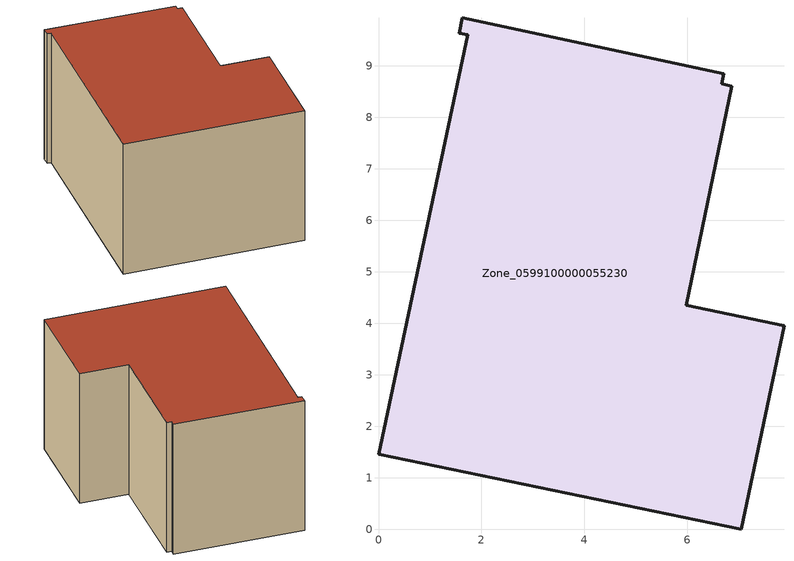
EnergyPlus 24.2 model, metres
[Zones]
Zone_0599100000055230
 floor ground (C_G): 1.73,9.6 1.57,9.63 1.63,9.93 6.71,8.84 6.67,8.65 6.86,8.6 5.98,4.35 7.88,3.96 7.04,0 0,1.46 z0
 wall outside (C_F): 5.98,4.35 6.86,8.6 6.67,8.65 6.71,8.84 1.63,9.93 1.57,9.63 1.73,9.6 0,1.46 7.04,0 7.88,3.96 5.98,4.35 z0:5.73
 roof outside (C_R): 6.67,8.65 6.71,8.84 1.63,9.93 1.57,9.63 1.73,9.6 0,1.46 7.04,0 7.88,3.96 5.98,4.35 6.86,8.6 z5.73
[BUILDING]
Pand.0599100000055230: North Axis=0; Terrain=City; Loads Convergence Tolerance Value=0.04; Temperature Convergence Tolerance Value=0.4; Solar Distribution=FullExterior; Maximum Number of Warmup Days=25; Minimum Number of Warmup Days=1
[Site:Location]
Rotterdam.The.Hague.AP_ZH_NLD Design_Conditions: Latitude=51.96; Longitude=4.45; Time Zone=1; Elevation=-4.5
[SITE:GROUNDTEMPERATURE:BUILDINGSURFACE]
18, 18, 18, 18, 18, 18, 18, 18, 18, 18, 18, 18
[MATERIAL] Thermal Absorptance=0.9; Solar Absorptance=0.7; Visible Absorptance=0.7
Name | Roughness | Thickness | Conductivity | Density | Specific Heat
G.TC.1975-1991 | MediumSmooth | 0.15 | 0.288461 | 540 | 1210
F.TC.1975-1991 | Rough | 0.3 | 0.230769 | 1920 | 840
R.TC.1975-1991 | MediumRough | 0.2 | 0.153846 | 1500 | 1000
[CONSTRUCTION]
C_G: G.TC.1975-1991
C_F: F.TC.1975-1991
C_R: R.TC.1975-1991
[ZONE]
Zone_0599100000055230: Type=1; Multiplier=1; Ceiling Height=Autocalculate; Volume=Autocalculate; Floor Area=autocalculate; Part of Total Floor Area=Yes
[ZONEINFILTRATION:DESIGNFLOWRATE]
Infil_Zone_0599100000055230: Zone or ZoneList or Space or SpaceList=Zone_0599100000055230; Schedule=AlwaysOn; Design Flow Rate Calculation Method=Flow/Area; Flow Rate per Floor Area=0.003; Constant Term Coefficient=1; Temperature Term Coefficient=0; Velocity Term Coefficient=0; Velocity Squared Term Coefficient=0
[HVACTEMPLATE:ZONE:IDEALLOADSAIRSYSTEM]
Zone_0599100000055230: Maximum Heating Supply Air Temperature=50; Minimum Cooling Supply Air Temperature=13; Maximum Heating Supply Air Humidity Ratio=0.0156; Minimum Cooling Supply Air Humidity Ratio=0.0077; Heating Limit=NoLimit; Cooling Limit=NoLimit; Dehumidification Control Type=ConstantSensibleHeatRatio; Cooling Sensible Heat Ratio=0.7; Dehumidification Setpoint=60; Humidification Control Type=None; Humidification Setpoint=30; Outdoor Air Method=None; Outdoor Air Flow Rate per Person=0.00944; Outdoor Air Flow Rate per Zone Floor Area=0; Outdoor Air Flow Rate per Zone=0; Demand Controlled Ventilation Type=None; Outdoor Air Economizer Type=NoEconomizer; Heat Recovery Type=None; Sensible Heat Recovery Effectiveness=0.7; Latent Heat Recovery Effectiveness=0.65
[ZONECONTROL:THERMOSTAT]
ThermostatControl_Zone_0599100000055230: Zone or ZoneList=Zone_0599100000055230; Control Type Schedule=DualSetpointControlType; Control 1=Thermostat_Zone_0599100000055230; Temperature Difference Between Cutout And Setpoint=0
[THERMOSTATSETPOINT:DUALSETPOINT]
Thermostat_Zone_0599100000055230: Heating Setpoint Temperature Schedule=HeatingSetpoint_Zone_0599100000055230; Cooling Setpoint Temperature Schedule=CoolingSetpoint_Zone_0599100000055230
[SCHEDULE:COMPACT]
HeatingSetpoint_Zone_0599100000055230: Through: 12/31, For: AllDays, Until: 24:00, 21
CoolingSetpoint_Zone_0599100000055230: Through: 12/31, For: AllDays, Until: 24:00, 24
DualSetpointControlType: Through: 12/31, For: AllDays, Until: 24:00, 4
AlwaysOn: Through: 12/31, For: AllDays, Until: 24:00, 1
